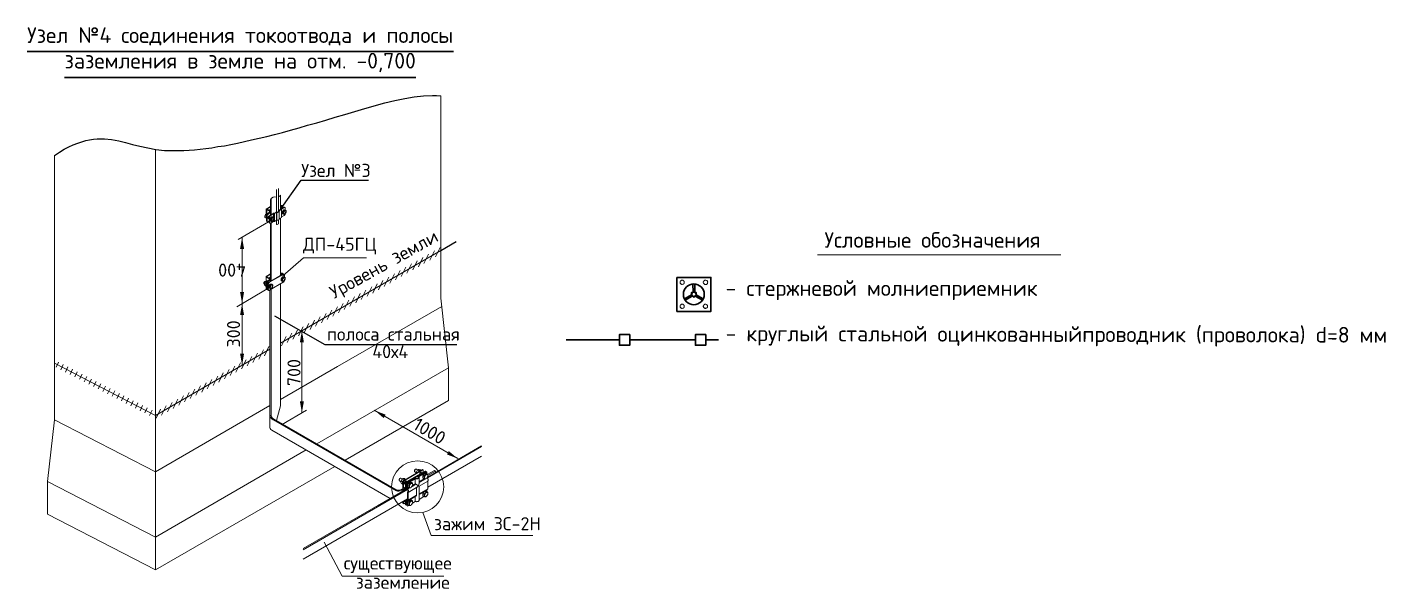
# Model space of a CAD drawing. Header units: millimetres. Extents: x -42533 to 645315, y 3457 to 82611.
# Drawn here: x 619342 to 645315, y 7397 to 18123 of the extents above; entities that cross this region are included whole.
import ezdxf

# ---------------------------------------------------------------- set-up
doc = ezdxf.new("R2010")
doc.units = ezdxf.units.MM
doc.layers.add('PDF _!ЭОМ.Молниезащита', color=7, linetype='Continuous', true_color=0x954a95)
for name, color, linetype in [('PDF _0', 7, 'Continuous'), ('PDF _Аннотации', 7, 'Continuous'), ('PDF _Текст', 7, 'Continuous')]:
    doc.layers.add(name, color=color, linetype=linetype)
doc.styles.add('PDF ISOCPEUR', font='isocpeur.ttf')

msp = doc.modelspace()

# ---------------------------------------------------------------- linework, layer by layer
at = {"layer": 'PDF _!ЭОМ.Молниезащита', "color": 5, "lineweight": 30}
for points in [[(632115.6, 12150.2), (631111.8, 12150.2), (630861.9, 12150.2), (630861.9, 12048.5), (630662.8, 12048.5), (630662.8, 12251.8), (630861.9, 12251.8), (630861.9, 12150.2)], [(632560.3, 12150.2), (632314.6, 12150.2), (632314.6, 12048.5), (632115.6, 12048.5), (632115.6, 12251.8), (632314.6, 12251.8), (632314.6, 12150.2)], [(630662.8, 12150.2), (629663.3, 12150.2), (629646.4, 12150.2)]]:
    msp.add_lwpolyline(points, dxfattribs=at)
at = {"layer": 'PDF _0', "lineweight": 30}
for points in [[(619341.9, 17659.6), (627490.7, 17659.6)], [(620057.7, 17159.8), (626774.9, 17159.8)]]:
    msp.add_lwpolyline(points, dxfattribs=at)
at = {"layer": 'PDF _0', "color": 251, "lineweight": 25, "true_color": 0x545454}
for points in [[(619862.8, 15673.2), (619960.3, 15736.8), (620049.2, 15791.8), (620138.1, 15838.4), (620222.8, 15876.5), (620307.5, 15910.4), (620383.8, 15935.8), (620464.3, 15957), (620536.3, 15973.9), (620612.5, 15982.4), (620680.3, 15990.9), (620820, 15990.9), (620955.6, 15978.2), (621091.1, 15952.8), (621222.4, 15918.9), (621357.9, 15885), (621497.7, 15851.1), (621645.9, 15817.2), (621802.6, 15787.6), (621967.8, 15770.6), (622145.7, 15766.4), (622336.3, 15766.4), (622539.6, 15783.3), (622649.7, 15791.8), (622759.8, 15804.5), (622874.2, 15821.5), (622988.5, 15842.6), (623111.3, 15859.6), (623234.2, 15885), (623365.5, 15910.4), (623496.8, 15940.1), (623632.3, 15969.7), (623776.3, 16003.6), (623920.3, 16037.5), (624068.5, 16075.6), (624221, 16113.7), (624377.7, 16156.1), (624538.7, 16202.6), (624703.8, 16249.2), (624877.5, 16295.8), (625051.1, 16346.6), (625229, 16401.7), (625415.4, 16456.8), (625796.6, 16571.1), (626182, 16677), (626372.6, 16723.6), (626558.9, 16761.7), (626741, 16791.4), (626918.9, 16812.5), (627088.3, 16821), (627168.8, 16816.8), (627249.3, 16812.5)], [(627249.3, 13860.5), (627545.8, 14029.9)]]:
    msp.add_lwpolyline(points, dxfattribs=at)
at = {"layer": 'PDF _0', "color": 251, "lineweight": 18, "true_color": 0x545454}
for points in [[(627249.3, 16812.5), (627249.3, 12949.9), (627397.5, 11615.8), (627397.5, 10993.2), (625419.6, 9853.9)], [(623983.8, 10895.8), (621794.2, 9629.4), (619862.8, 10624.7), (619862.8, 15673.2)], [(625220.6, 9735.3), (621794.2, 7757.4), (621794.2, 15791.8)], [(624000.8, 14529.7), (623992.3, 14538.2), (623992.3, 14826.2), (624013.5, 14855.8), (624043.1, 14877), (624077, 14881.2), (624110.9, 14877)], [(624009.2, 14546.6), (624009.2, 14851.6)], [(624110.9, 14593.2), (624110.9, 15025.2)], [(624149, 14605.9), (624149, 15042.2)], [(624149, 14885.5), (624170.2, 14893.9), (624182.9, 14915.1), (624182.9, 14635.6)], [(623992.3, 14699.1), (623920.3, 14656.7), (623916.1, 14656.7), (623916.1, 14652.5), (623911.8, 14652.5), (623911.8, 14648.3), (623916.1, 14644), (623920.3, 14644), (623988.1, 14601.7), (623988.1, 14597.4)], [(623911.8, 14648.3), (623911.8, 14555.1)], [(623920.3, 14555.1), (623916.1, 14559.3), (623920.3, 14559.3), (623924.5, 14559.3)], [(623920.3, 14559.3), (623920.3, 14644)], [(623992.3, 14610.2), (623928.8, 14648.3), (623924.5, 14648.3), (623924.5, 14652.5), (623928.8, 14652.5), (623992.3, 14690.6)], [(623992.3, 14580.5), (623954.2, 14559.3), (623949.9, 14555.1), (623945.7, 14550.9), (623941.5, 14546.6), (623937.2, 14542.4), (623933, 14538.2), (623933, 14533.9), (623933, 14525.4), (623933, 14521.2), (623924.5, 14525.4), (623924.5, 14529.7), (623924.5, 14538.2), (623924.5, 14542.4), (623928.8, 14546.6), (623933, 14550.9), (623937.2, 14555.1), (623941.5, 14559.3), (623945.7, 14563.6), (623992.3, 14589), (623945.7, 14563.6), (623954.2, 14559.3)], [(623928.8, 14648.3), (623928.8, 14652.5)], [(623988.1, 14601.7), (623988.1, 14597.4), (623937.2, 14567.8)], [(624191.4, 14639.8), (624153.2, 14618.6), (624149, 14618.6), (624149, 14610.2), (624149, 14605.9), (624144.8, 14601.7), (624140.5, 14597.4), (624136.3, 14597.4), (624132.1, 14593.2), (624127.8, 14593.2), (624119.4, 14593.2), (624115.1, 14593.2), (624110.9, 14593.2), (624106.7, 14593.2), (624102.4, 14593.2), (624064.3, 14567.8), (624060.1, 14567.8), (624060.1, 14572), (624055.8, 14572), (624051.6, 14572), (624047.4, 14567.8), (623992.3, 14538.2), (623988.1, 14533.9), (623983.8, 14529.7), (623979.6, 14525.4), (623975.4, 14521.2), (623975.4, 14517), (623971.1, 14508.5), (623971.1, 14504.3), (623971.1, 14500), (623971.1, 14398.4)], [(623992.3, 14639.8), (623988.1, 14639.8), (623983.8, 14635.6), (623979.6, 14631.3), (623975.4, 14627.1), (623971.1, 14622.9)], [(624051.6, 14491.6), (624051.6, 14563.6), (624000.8, 14529.7), (623996.5, 14529.7), (623992.3, 14525.4), (623988.1, 14521.2), (623983.8, 14517), (623983.8, 14508.5), (623979.6, 14504.3), (623979.6, 14500), (623979.6, 14495.8), (623979.6, 14394.2), (623979.6, 14389.9), (623979.6, 14385.7), (623983.8, 14381.4), (623988.1, 14381.4), (623992.3, 14381.4), (623996.5, 14381.4), (624000.8, 14381.4), (624051.6, 14415.3), (624055.8, 14415.3), (624060.1, 14415.3), (624060.1, 14411.1), (624064.3, 14411.1), (624068.5, 14411.1), (624068.5, 14415.3)], [(624051.6, 14563.6), (624055.8, 14563.6), (624060.1, 14563.6), (624060.1, 14559.3), (624064.3, 14559.3), (624068.5, 14559.3), (624068.5, 14563.6)], [(624055.8, 14563.6), (624055.8, 14487.3)], [(624161.7, 14614.4), (624161.7, 14610.2), (624161.7, 14605.9), (624157.5, 14601.7), (624153.2, 14597.4), (624149, 14593.2), (624144.8, 14589), (624136.3, 14589), (624132.1, 14584.7), (624123.6, 14584.7), (624115.1, 14584.7), (624110.9, 14584.7), (624068.5, 14563.6), (624068.5, 14415.3), (624110.9, 14436.5), (624115.1, 14436.5), (624123.6, 14436.5), (624132.1, 14440.7), (624136.3, 14440.7), (624144.8, 14440.7), (624149, 14445), (624157.5, 14449.2), (624157.5, 14453.4), (624161.7, 14457.7), (624161.7, 14461.9), (624161.7, 14610.2)], [(624110.9, 14356), (624110.9, 14436.5), (624110.9, 14584.7)], [(624115.1, 14584.7), (624115.1, 14436.5)], [(624276.1, 14627.1), (624276.1, 14669.4), (624276.1, 14673.7), (624276.1, 14677.9), (624271.8, 14682.2), (624267.6, 14682.2), (624263.4, 14682.2), (624259.1, 14682.2), (624254.9, 14677.9), (624204.1, 14648.3), (624204.1, 14644), (624204.1, 14639.8), (624161.7, 14614.4), (624161.7, 14466.2), (624204.1, 14491.6), (624204.1, 14495.8), (624204.1, 14644)], [(624161.7, 14614.4), (624161.7, 14614.4)], [(624225.2, 14707.6), (624216.8, 14711.8), (624208.3, 14720.3), (624204.1, 14720.3), (624199.8, 14720.3), (624195.6, 14720.3), (624191.4, 14716), (624182.9, 14711.8)], [(624229.5, 14673.7), (624229.5, 14694.9), (624229.5, 14699.1), (624229.5, 14703.3), (624225.2, 14707.6), (624221, 14711.8), (624216.8, 14707.6), (624212.5, 14707.6), (624208.3, 14707.6), (624182.9, 14690.6)], [(624271.8, 14682.2), (624263.4, 14686.4), (624259.1, 14686.4), (624254.9, 14686.4), (624250.7, 14686.4), (624246.4, 14686.4), (624191.4, 14652.5), (624187.1, 14652.5), (624187.1, 14648.3), (624187.1, 14644), (624191.4, 14644), (624191.4, 14639.8), (624191.4, 14644)], [(624187.1, 14648.3), (624187.1, 14639.8)], [(624208.3, 14707.6), (624199.8, 14711.8), (624191.4, 14716)], [(624204.1, 14648.3), (624204.1, 14648.3)], [(624204.1, 14648.3), (624204.1, 14648.3)], [(624204.1, 14639.8), (624204.1, 14491.6)], [(624204.1, 14500), (624254.9, 14529.7), (624259.1, 14533.9), (624263.4, 14538.2), (624267.6, 14542.4), (624271.8, 14546.6), (624276.1, 14550.9), (624276.1, 14559.3), (624276.1, 14563.6)], [(624293, 14622.9), (624271.8, 14631.3), (624246.4, 14635.6), (624216.8, 14597.4), (624216.8, 14563.6), (624233.7, 14550.9)], [(624216.8, 14597.4), (624233.7, 14589), (624238, 14584.7), (624238, 14580.5), (624238, 14572), (624238, 14567.8), (624238, 14563.6), (624238, 14559.3), (624233.7, 14550.9), (624238, 14550.9), (624246.4, 14550.9), (624250.7, 14550.9), (624254.9, 14550.9), (624259.1, 14550.9), (624263.4, 14550.9)], [(624233.7, 14618.6), (624229.5, 14614.4)], [(624254.9, 14677.9), (624246.4, 14686.4)], [(624293, 14584.7), (624293, 14589), (624293, 14597.4), (624293, 14601.7), (624293, 14605.9), (624293, 14610.2), (624293, 14614.4), (624293, 14622.9), (624288.8, 14622.9), (624284.5, 14622.9), (624280.3, 14622.9), (624276.1, 14622.9), (624271.8, 14622.9), (624263.4, 14622.9), (624246.4, 14635.6)], [(624034.7, 14449.2), (623373.9, 14068)], [(623916.1, 14474.6), (623907.6, 14474.6)], [(623916.1, 14529.7), (623916.1, 14432.3), (623916.1, 14428), (623916.1, 14423.8), (623920.3, 14419.6), (623928.8, 14415.3), (623937.2, 14406.9)], [(623916.1, 14432.3), (623924.5, 14428), (623933, 14423.8)], [(623933, 14521.2), (623933, 14423.8), (623933, 14419.6), (623933, 14415.3), (623933, 14411.1), (623937.2, 14411.1), (623937.2, 14406.9), (623941.5, 14406.9), (623945.7, 14406.9), (623949.9, 14406.9), (623954.2, 14411.1), (623971.1, 14419.6)], [(623975.4, 14517), (623971.1, 14517), (623966.9, 14512.7), (623962.7, 14512.7), (623958.4, 14508.5), (623958.4, 14504.3), (623954.2, 14500), (623949.9, 14500), (623949.9, 14495.8), (623949.9, 14487.3), (623945.7, 14483.1), (623945.7, 14478.9), (623949.9, 14474.6), (623949.9, 14470.4), (623954.2, 14470.4), (623958.4, 14470.4)], [(623949.9, 14474.6), (623971.1, 14461.9)], [(623979.6, 14495.8), (623971.1, 14500)], [(623979.6, 14394.2), (623971.1, 14398.4), (623971.1, 14394.2), (623971.1, 14389.9), (623975.4, 14389.9), (623975.4, 14385.7), (623983.8, 14381.4)], [(623975.4, 14517), (623975.4, 14517)], [(623975.4, 14517), (623975.4, 14517)], [(623975.4, 14517), (623975.4, 14517)], [(624060.1, 14487.3), (624043.1, 14500), (624013.5, 14500), (623988.1, 14466.2), (623988.1, 14428), (624005, 14419.6)], [(623988.1, 14466.2), (624005, 14457.7), (624005, 14449.2), (624005, 14445), (624005, 14440.7), (624005, 14436.5), (624005, 14432.3), (624005, 14423.8), (624005, 14419.6), (624009.2, 14419.6), (624013.5, 14415.3), (624017.7, 14415.3), (624021.9, 14415.3), (624026.2, 14415.3), (624030.4, 14415.3)], [(623992.3, 14381.4), (623992.3, 13271.8)], [(624000.8, 14487.3), (624000.8, 14483.1), (623996.5, 14478.9)], [(624009.2, 14389.9), (624009.2, 13280.3)], [(624060.1, 14449.2), (624060.1, 14457.7), (624064.3, 14461.9), (624064.3, 14466.2), (624064.3, 14474.6), (624060.1, 14478.9), (624060.1, 14483.1), (624060.1, 14487.3), (624055.8, 14487.3), (624051.6, 14487.3), (624047.4, 14487.3), (624043.1, 14487.3), (624038.9, 14487.3), (624030.4, 14491.6), (624013.5, 14500)], [(624051.6, 14440.7), (624051.6, 14415.3)], [(624055.8, 14445), (624055.8, 14415.3)], [(624161.7, 14466.2), (624161.7, 14466.2)], [(624182.9, 14478.9), (624182.9, 13763.1)], [(623450.2, 14114.6), (623450.2, 12844), (623450.2, 11666.6)], [(627249.3, 13860.5), (624182.9, 12090.1)], [(627016.3, 13788.5), (626927.4, 13610.6)], [(627126.5, 13852), (627037.5, 13674.1)], [(627236.6, 13915.6), (627147.6, 13737.7)], [(624182.9, 13559.8), (624182.9, 13763.1), (624182.9, 13381.9)], [(625830.4, 13720.7), (624623.4, 13720.7), (624229.5, 13373.4)], [(626580.1, 13538.6), (626491.2, 13360.7)], [(626690.2, 13602.1), (626601.3, 13424.3)], [(626800.3, 13661.4), (626711.4, 13487.8)], [(626906.2, 13725), (626821.5, 13547.1)], [(623882.2, 13263.3), (623877.9, 13259.1), (623873.7, 13259.1), (623873.7, 13254.8), (623869.5, 13254.8), (623869.5, 13250.6), (623865.2, 13246.4), (623865.2, 13242.1), (623865.2, 13237.9), (623865.2, 13233.7)], [(623903.4, 13259.1), (623894.9, 13263.3), (623890.7, 13263.3), (623886.4, 13263.3), (623882.2, 13263.3), (623877.9, 13259.1), (623873.7, 13259.1), (623873.7, 13254.8), (623869.5, 13250.6), (623869.5, 13246.4), (623865.2, 13242.1), (623865.2, 13237.9), (623865.2, 13233.7), (623865.2, 13229.4), (623865.2, 13225.2), (623869.5, 13221), (623877.9, 13216.7)], [(623992.3, 13411.6), (623911.8, 13365), (623907.6, 13365), (623907.6, 13360.7), (623907.6, 13356.5), (623911.8, 13352.3), (623983.8, 13309.9)], [(623907.6, 13360.7), (623907.6, 13263.3)], [(623983.8, 13305.7), (623983.8, 13309.9), (623983.8, 13305.7), (623928.8, 13276), (623937.2, 13271.8), (623933, 13267.5), (623928.8, 13263.3), (623924.5, 13259.1), (623924.5, 13254.8), (623920.3, 13250.6), (623920.3, 13242.1), (623916.1, 13237.9), (623916.1, 13233.7), (623907.6, 13237.9), (623907.6, 13242.1), (623911.8, 13246.4), (623911.8, 13254.8), (623916.1, 13259.1), (623916.1, 13263.3), (623920.3, 13267.5), (623924.5, 13271.8), (623928.8, 13276)], [(623911.8, 13352.3), (623911.8, 13263.3), (623916.1, 13259.1)], [(623920.3, 13263.3), (623916.1, 13263.3), (623911.8, 13263.3)], [(623992.3, 13314.1), (623920.3, 13356.5), (623920.3, 13360.7), (623992.3, 13403.1)], [(623920.3, 13360.7), (623920.3, 13356.5)], [(623949.9, 13212.5), (623954.2, 13216.7), (623954.2, 13221), (623954.2, 13229.4), (623958.4, 13233.7), (623962.7, 13237.9), (623966.9, 13242.1), (623971.1, 13246.4), (623975.4, 13250.6), (623966.9, 13254.8), (623962.7, 13250.6), (623958.4, 13246.4), (623954.2, 13242.1), (623949.9, 13237.9), (623945.7, 13233.7), (623945.7, 13229.4), (623941.5, 13221), (623941.5, 13216.7)], [(623992.3, 13288.7), (623945.7, 13263.3)], [(623949.9, 13110.8), (623954.2, 13106.6), (623954.2, 13102.4), (623954.2, 13098.1), (623958.4, 13098.1), (623962.7, 13093.9), (623966.9, 13093.9), (623971.1, 13098.1), (623975.4, 13098.1), (624238, 13250.6), (624242.2, 13254.8), (624246.4, 13254.8), (624246.4, 13263.3), (624250.7, 13267.5), (624254.9, 13271.8), (624254.9, 13276), (624259.1, 13284.5)], [(624225.2, 13420), (624216.8, 13424.3), (624208.3, 13428.5), (624204.1, 13428.5), (624199.8, 13428.5), (624195.6, 13428.5), (624191.4, 13428.5), (624199.8, 13420), (624182.9, 13411.6), (624199.8, 13420), (624204.1, 13424.3), (624208.3, 13424.3), (624212.5, 13424.3), (624216.8, 13424.3), (624212.5, 13424.3), (624208.3, 13424.3), (624204.1, 13424.3), (624199.8, 13420), (624208.3, 13415.8), (624212.5, 13420), (624216.8, 13420), (624221, 13420), (624225.2, 13420), (624225.2, 13415.8), (624229.5, 13415.8), (624229.5, 13411.6), (624229.5, 13407.3), (623966.9, 13254.8)], [(623992.3, 13352.3), (623988.1, 13348), (623983.8, 13348), (623979.6, 13343.8), (623975.4, 13339.5), (623971.1, 13335.3), (623966.9, 13331.1)], [(623975.4, 13250.6), (624238, 13403.1)], [(623988.1, 13318.4), (623992.3, 13318.4)], [(624191.4, 13428.5), (624182.9, 13420)], [(624208.3, 13415.8), (624182.9, 13403.1)], [(624271.8, 13343.8), (624254.9, 13352.3), (624225.2, 13356.5), (624195.6, 13318.4), (624195.6, 13280.3), (624212.5, 13271.8)], [(624195.6, 13318.4), (624212.5, 13309.9), (624216.8, 13305.7), (624216.8, 13297.2), (624216.8, 13293), (624216.8, 13288.7), (624216.8, 13284.5), (624216.8, 13276), (624212.5, 13271.8), (624221, 13271.8), (624225.2, 13271.8), (624229.5, 13267.5), (624233.7, 13267.5), (624238, 13267.5), (624242.2, 13267.5)], [(624212.5, 13339.5), (624208.3, 13335.3)], [(624271.8, 13305.7), (624271.8, 13309.9), (624271.8, 13318.4), (624276.1, 13322.6), (624271.8, 13326.8), (624271.8, 13331.1), (624271.8, 13335.3), (624271.8, 13343.8), (624267.6, 13343.8), (624263.4, 13343.8), (624259.1, 13343.8), (624254.9, 13343.8), (624250.7, 13343.8), (624242.2, 13343.8), (624225.2, 13356.5)], [(624259.1, 13348), (624259.1, 13390.4), (624259.1, 13394.6), (624254.9, 13398.8), (624254.9, 13403.1), (624250.7, 13403.1), (624246.4, 13403.1), (624242.2, 13403.1), (624238, 13403.1), (624229.5, 13407.3), (624233.7, 13411.6), (624238, 13411.6), (624242.2, 13411.6), (624242.2, 13407.3), (624250.7, 13403.1)], [(626143.9, 13284.5), (626059.2, 13106.6)], [(626254, 13348), (626165, 13170.1)], [(626364.1, 13411.6), (626275.2, 13233.7)], [(626470, 13475.1), (626385.3, 13297.2)], [(624009.2, 13170.1), (623348.5, 12784.7)], [(623907.6, 13178.6), (623903.4, 13178.6)], [(623907.6, 13136.3), (623907.6, 13237.9)], [(623933, 13110.8), (623924.5, 13119.3), (623920.3, 13119.3), (623916.1, 13123.5), (623916.1, 13127.8), (623916.1, 13132), (623907.6, 13136.3), (623907.6, 13132), (623907.6, 13127.8), (623911.8, 13127.8), (623911.8, 13123.5), (623916.1, 13123.5), (623924.5, 13119.3), (623920.3, 13119.3), (623916.1, 13123.5), (623916.1, 13127.8), (623916.1, 13132), (623924.5, 13127.8), (623924.5, 13123.5), (623928.8, 13119.3), (623928.8, 13115.1), (623933, 13110.8), (623937.2, 13110.8), (623941.5, 13110.8)], [(623924.5, 13229.4), (623924.5, 13127.8)], [(623941.5, 13195.5), (623941.5, 13191.3), (623941.5, 13187.1), (623941.5, 13182.8), (623941.5, 13178.6)], [(623941.5, 13115.1), (623941.5, 13110.8), (623945.7, 13110.8), (623945.7, 13106.6), (623945.7, 13102.4), (623949.9, 13102.4), (623958.4, 13098.1)], [(624034.7, 13204), (624017.7, 13216.7), (623988.1, 13216.7), (623962.7, 13182.8), (623962.7, 13144.7), (623979.6, 13136.3)], [(623962.7, 13182.8), (623979.6, 13174.4), (623979.6, 13165.9), (623979.6, 13161.7), (623979.6, 13157.4), (623979.6, 13153.2), (623979.6, 13149), (623979.6, 13140.5), (623979.6, 13136.3), (623983.8, 13132), (623988.1, 13132), (623992.3, 13132), (623996.5, 13132), (624000.8, 13132), (624005, 13132)], [(623975.4, 13204), (623975.4, 13199.8), (623971.1, 13195.5)], [(623983.8, 10493.4), (623983.8, 13106.6)], [(624034.7, 13165.9), (624034.7, 13174.4), (624038.9, 13178.6), (624038.9, 13187.1), (624038.9, 13191.3), (624038.9, 13195.5), (624034.7, 13199.8), (624034.7, 13204), (624030.4, 13204), (624026.2, 13204), (624021.9, 13204), (624017.7, 13208.3), (624013.5, 13208.3), (624005, 13208.3), (623988.1, 13216.7)], [(626393.7, 9290.6), (624060.1, 10637.4), (624034.7, 10658.6), (624013.5, 10679.8), (624005, 10709.4), (624005, 10739), (624005, 13115.1)], [(624106.7, 10612), (624182.9, 10891.5), (624182.9, 13221)], [(625707.6, 13034.6), (625622.9, 12856.7)], [(625817.7, 13098.1), (625728.8, 12920.3)], [(625927.9, 13161.7), (625838.9, 12983.8)], [(626033.7, 13221), (625949, 13043.1)], [(627266.2, 12789), (625275.6, 11641.2), (624182.9, 11010.1)], [(625271.4, 12780.5), (625186.7, 12602.6)], [(625381.5, 12844), (625292.6, 12666.1)], [(625491.6, 12907.5), (625402.7, 12729.7)], [(625601.7, 12971.1), (625512.8, 12793.2)], [(624835.1, 12530.6), (624750.4, 12352.7)], [(624945.3, 12594.1), (624856.3, 12416.2)], [(625055.4, 12657.7), (624966.4, 12479.8)], [(625165.5, 12717), (625076.6, 12543.3)], [(624293, 12217.2), (624204.1, 12039.3)], [(624398.9, 12276.5), (624314.2, 12098.6)], [(624509, 12340), (624420.1, 12162.1)], [(624619.1, 12403.5), (624530.2, 12225.7)], [(624593.7, 12327.3), (624593.7, 10756)], [(624729.3, 12467.1), (624640.3, 12289.2)], [(623983.8, 11975.8), (621794.2, 10709.4), (619862.8, 11704.7)], [(623856.8, 11963.1), (623767.8, 11785.2)], [(623962.7, 12026.6), (623877.9, 11848.7)], [(619943.3, 11725.9), (619896.7, 11628.5)], [(623420.5, 11713.2), (623331.6, 11535.3)], [(623526.4, 11772.5), (623441.7, 11598.8)], [(623636.5, 11836), (623547.6, 11658.1)], [(623746.7, 11899.5), (623657.7, 11721.6)], [(620032.3, 11679.3), (619985.7, 11581.9)], [(620121.2, 11636.9), (620074.6, 11535.3)], [(620210.1, 11590.4), (620163.5, 11488.7)], [(620299.1, 11543.8), (620252.5, 11446.3)], [(620392.3, 11497.2), (620341.4, 11399.8)], [(622984.3, 11459.1), (622895.3, 11281.2)], [(623090.2, 11522.6), (623005.5, 11344.7)], [(623200.3, 11586.1), (623115.6, 11408.2)], [(623310.4, 11649.6), (623221.5, 11471.8)], [(627397.5, 11615.8), (624881.7, 10163)], [(620570.1, 11404), (620519.3, 11306.6)], [(620659.1, 11357.4), (620608.3, 11260)], [(620748, 11310.8), (620697.2, 11213.4)], [(620837, 11268.5), (620786.1, 11166.8)], [(620925.9, 11221.9), (620875.1, 11120.2)], [(621014.9, 11175.3), (620964, 11077.9)], [(622548, 11209.2), (622459.1, 11031.3)], [(622658.2, 11272.7), (622569.2, 11094.8)], [(622764.1, 11332), (622679.3, 11154.1)], [(622874.2, 11395.5), (622785.2, 11217.6)], [(621103.8, 11128.7), (621057.2, 11031.3)], [(621192.7, 11082.1), (621146.1, 10984.7)], [(621281.7, 11035.5), (621235.1, 10938.1)], [(621370.6, 10988.9), (621324, 10891.5)], [(621459.6, 10946.6), (621413, 10844.9)], [(622111.8, 10955), (622022.9, 10777.2)], [(622221.9, 11018.6), (622133, 10840.7)], [(622327.8, 11082.1), (622243.1, 10904.2)], [(622437.9, 11145.6), (622349, 10967.8)], [(621548.5, 10900), (621501.9, 10798.3)], [(621637.4, 10853.4), (621590.9, 10756)], [(621730.6, 10806.8), (621679.8, 10709.4)], [(621891.6, 10828), (621806.9, 10654.3)], [(622001.7, 10891.5), (621912.7, 10713.6)], [(623983.8, 10734.8), (623988.1, 10700.9), (623996.5, 10671.3), (624017.7, 10645.9), (624043.1, 10624.7), (626393.7, 9269.4)], [(624204.1, 10531.5), (624682.7, 10806.8)], [(625974.4, 10806.8), (627575.4, 9883.5)], [(621794.2, 7757.4), (619731.5, 8824.7), (619731.5, 9447.3), (619862.8, 10624.7)], [(624021.9, 10425.6), (626279.4, 9121.1)], [(624678.4, 10048.7), (621794.2, 8384.2), (619731.5, 9447.3)], [(628028.6, 10112.2), (626995.2, 9515)], [(628028.6, 10129.2), (626999.4, 9532)], [(626999.4, 9337.1), (628028.6, 9930.1)], [(626575.9, 9294.8), (626575.9, 9426.1), (626859.6, 9591.3), (626952.8, 9646.3), (626961.3, 9642.1), (626859.6, 9582.8), (626584.3, 9421.9), (626584.3, 9299)], [(626813, 9663.3), (626783.4, 9680.2), (626779.2, 9684.4), (626774.9, 9684.4), (626770.7, 9680.2), (626766.5, 9680.2), (626762.2, 9676), (626758, 9671.7), (626758, 9667.5), (626753.7, 9663.3), (626749.5, 9659), (626749.5, 9654.8), (626749.5, 9646.3), (626745.3, 9642.1), (626749.5, 9637.9), (626749.5, 9633.6), (626753.7, 9629.4), (626783.4, 9612.4)], [(626766.5, 9680.2), (626762.2, 9676), (626758, 9676), (626758, 9671.7), (626753.7, 9667.5), (626749.5, 9663.3), (626749.5, 9659), (626745.3, 9654.8), (626745.3, 9650.6), (626745.3, 9642.1)], [(626982.5, 9629.4), (626825.7, 9536.2), (626830, 9532), (626834.2, 9527.7), (626834.2, 9523.5), (626834.2, 9519.3), (626830, 9510.8), (626825.7, 9506.6), (626821.5, 9502.3), (626813, 9502.3), (626804.6, 9498.1), (626796.1, 9498.1), (626787.6, 9498.1), (626779.2, 9498.1), (626770.7, 9498.1), (626762.2, 9498.1), (626762.2, 9404.9), (626762.2, 9400.7), (626766.5, 9400.7)], [(626787.6, 9629.4), (626804.6, 9616.7)], [(626982.5, 9595.5), (626982.5, 9629.4), (626974, 9633.6), (626817.3, 9540.4), (626817.3, 9536.2), (626817.3, 9532), (626817.3, 9515)], [(626855.4, 9646.3), (626851.2, 9646.3), (626846.9, 9642.1), (626842.7, 9642.1)], [(626889.3, 9620.9), (626885, 9625.2), (626880.8, 9625.2), (626876.6, 9625.2), (626872.3, 9625.2), (626868.1, 9620.9), (626863.9, 9620.9), (626859.6, 9616.7), (626855.4, 9612.4), (626851.2, 9604), (626851.2, 9599.7), (626846.9, 9595.5), (626846.9, 9587), (626846.9, 9582.8)], [(626859.6, 9667.5), (626876.6, 9659), (626855.4, 9667.5)], [(626897.8, 9612.4), (626876.6, 9625.2)], [(626880.8, 9625.2), (626880.8, 9625.2)], [(626910.5, 9671.7), (626910.5, 9620.9)], [(626961.3, 9625.2), (626961.3, 9642.1)], [(627147.6, 9620.9), (627147.6, 9646.3), (627126.5, 9659), (626999.4, 9587)], [(627147.6, 9646.3), (627003.6, 9561.6)], [(626597, 9413.4), (626597, 9316), (626597, 9311.7), (626601.3, 9311.7), (626601.3, 9307.5), (626038, 8981.4)], [(626474.2, 9510.8), (626470, 9506.6), (626465.7, 9506.6), (626461.5, 9502.3), (626461.5, 9498.1), (626457.3, 9493.9), (626457.3, 9489.6), (626453, 9485.4), (626453, 9481.1), (626453, 9472.7)], [(626520.8, 9493.9), (626486.9, 9510.8), (626482.7, 9510.8), (626478.5, 9510.8), (626474.2, 9510.8), (626470, 9506.6), (626465.7, 9502.3), (626461.5, 9498.1), (626457.3, 9493.9), (626457.3, 9489.6), (626453, 9485.4), (626453, 9476.9), (626453, 9472.7), (626453, 9468.4), (626453, 9464.2), (626457.3, 9464.2), (626457.3, 9460), (626491.2, 9443)], [(626491.2, 9409.1), (626516.6, 9396.4), (626516.6, 9413.4), (626516.6, 9438.8), (626516.6, 9443), (626491.2, 9460)], [(626525, 9455.7), (626525, 9311.7)], [(626525, 9426.1), (626525, 9421.9), (626525, 9417.6), (626525, 9413.4)], [(626529.3, 9502.3), (626550.5, 9489.6)], [(626533.5, 9451.5), (626533.5, 9316)], [(626563.2, 9476.9), (626558.9, 9476.9), (626554.7, 9476.9), (626554.7, 9472.7), (626550.5, 9472.7)], [(626597, 9447.3), (626592.8, 9451.5), (626592.8, 9455.7), (626588.6, 9455.7), (626584.3, 9455.7), (626580.1, 9455.7), (626575.9, 9455.7), (626571.6, 9451.5), (626567.4, 9447.3), (626563.2, 9443), (626558.9, 9438.8), (626558.9, 9434.6), (626554.7, 9430.3), (626554.7, 9421.9), (626550.5, 9417.6), (626550.5, 9413.4), (626550.5, 9409.1), (626554.7, 9404.9), (626554.7, 9400.7), (626558.9, 9400.7), (626563.2, 9396.4), (626567.4, 9396.4)], [(626554.7, 9404.9), (626575.9, 9392.2)], [(626554.7, 9400.7), (626558.9, 9400.7)], [(626563.2, 9498.1), (626580.1, 9489.6)], [(626575.9, 9426.1), (626584.3, 9421.9)], [(626605.5, 9443), (626584.3, 9455.7), (626588.6, 9455.7)], [(626762.2, 9498.1), (626605.5, 9409.1), (626597, 9413.4), (626753.7, 9506.6), (626758, 9506.6), (626762.2, 9506.6), (626766.5, 9506.6), (626774.9, 9502.3), (626779.2, 9502.3), (626787.6, 9502.3), (626796.1, 9502.3), (626800.3, 9506.6), (626804.6, 9506.6), (626813, 9510.8), (626817.3, 9510.8), (626817.3, 9515), (626821.5, 9519.3), (626821.5, 9523.5), (626821.5, 9527.7), (626821.5, 9532), (626817.3, 9532)], [(626605.5, 9316), (626605.5, 9409.1)], [(626614, 9388), (626635.2, 9375.3), (626639.4, 9366.8), (626639.4, 9341.4), (626635.2, 9328.7), (626614, 9341.4), (626614, 9388), (626652.1, 9430.3), (626686, 9430.3), (626707.2, 9417.6), (626707.2, 9409.1), (626711.4, 9383.7), (626707.2, 9366.8), (626766.5, 9400.7), (626770.7, 9396.4), (626821.5, 9366.8), (626825.7, 9379.5), (626830, 9388), (626830, 9396.4), (626834.2, 9404.9), (626834.2, 9413.4), (626834.2, 9523.5)], [(626652.1, 9430.3), (626673.3, 9417.6)], [(626770.7, 9396.4), (626698.7, 9354.1)], [(626707.2, 9032.2), (626762.2, 9061.8), (626770.7, 9061.8), (626779.2, 9061.8), (626787.6, 9057.6), (626796.1, 9061.8), (626804.6, 9061.8), (626813, 9066.1), (626821.5, 9066.1), (626825.7, 9070.3), (626830, 9074.6), (626834.2, 9083), (626834.2, 9087.3), (626834.2, 9358.3), (626999.4, 9455.7), (627003.6, 9460), (627007.9, 9464.2), (627007.9, 9468.4), (627007.9, 9476.9), (627007.9, 9485.4), (627007.9, 9489.6), (627003.6, 9498.1), (626999.4, 9506.6), (626995.2, 9515), (626990.9, 9523.5)], [(626707.2, 9375.3), (626762.2, 9404.9)], [(626834.2, 9358.3), (626821.5, 9366.8), (626813, 9358.3), (626808.8, 9349.9), (626800.3, 9341.4), (626791.9, 9337.1), (626783.4, 9332.9), (626783.4, 9184.7)], [(626817.3, 9536.2), (626817.3, 9510.8)], [(626906.2, 9557.4), (626931.6, 9544.7), (626931.6, 9536.2), (626931.6, 9510.8), (626931.6, 9498.1), (626834.2, 9438.8)], [(626834.2, 9447.3), (626923.2, 9498.1)], [(626944.3, 9493.9), (626834.2, 9430.3)], [(626846.9, 9574.3), (626863.9, 9565.9)], [(627003.6, 9536.2), (627003.6, 9553.1), (627003.6, 9578.6), (627003.6, 9587), (626978.2, 9599.7), (626944.3, 9599.7), (626906.2, 9557.4), (626906.2, 9510.8), (626931.6, 9498.1)], [(626944.3, 9599.7), (626965.5, 9587)], [(626999.4, 9455.7), (626999.4, 9307.5)], [(624619.1, 8142.8), (626609.7, 9294.8), (626038, 8964.4)], [(626347.2, 9159.3), (624619.1, 8164)], [(624619.1, 7964.9), (626614, 9116.9)], [(626575.9, 9341.4), (626491.2, 9290.6)], [(626575.9, 9316), (626508.1, 9277.9)], [(626584.3, 9100), (626584.3, 8998.3), (626575.9, 9002.6), (626575.9, 9095.7)], [(626630.9, 9328.7), (626605.5, 9316), (626605.5, 9311.7), (626609.7, 9311.7), (626614, 9303.3), (626618.2, 9294.8), (626622.5, 9290.6), (626626.7, 9282.1), (626630.9, 9273.6), (626630.9, 9265.1), (626630.9, 9256.7), (626630.9, 9248.2), (626626.7, 9244), (626626.7, 9239.7), (626622.5, 9235.5), (626787.6, 9332.9)], [(626614, 9074.6), (626605.5, 9070.3), (626605.5, 9066.1), (626762.2, 9159.3), (626762.2, 9061.8)], [(626639.4, 9328.7), (626609.7, 9311.7)], [(626647.9, 9324.4), (626614, 9303.3)], [(626614, 9248.2), (626614, 9248.2)], [(626614, 9248.2), (626614, 9248.2)], [(626707.2, 9028), (626711.4, 9044.9), (626707.2, 9070.3), (626707.2, 9074.6), (626686, 9087.3), (626652.1, 9091.5), (626614, 9049.1), (626614, 8998.3), (626635.2, 8985.6), (626639.4, 9002.6), (626639.4, 9028), (626635.2, 9036.4), (626614, 9049.1)], [(626622.5, 9235.5), (626622.5, 9087.3)], [(626652.1, 9091.5), (626673.3, 9078.8)], [(626986.7, 9290.6), (626982.5, 9286.3), (626834.2, 9201.6), (626990.9, 9294.8), (626995.2, 9294.8), (626995.2, 9299), (626999.4, 9303.3), (626999.4, 9307.5), (626834.2, 9210.1)], [(627003.6, 9197.4), (627003.6, 9214.3), (627003.6, 9239.7), (627003.6, 9244), (626978.2, 9256.7), (626944.3, 9260.9), (626906.2, 9218.6), (626906.2, 9167.7), (626931.6, 9155), (626931.6, 9172), (626931.6, 9197.4), (626931.6, 9205.9), (626906.2, 9218.6)], [(626944.3, 9260.9), (626965.5, 9248.2)], [(626982.5, 9286.3), (626982.5, 9256.7)], [(626525, 9057.6), (626525, 9032.2), (626542, 9019.5), (626575.9, 9040.7)], [(626533.5, 9061.8), (626533.5, 9028)], [(626550.5, 9074.6), (626550.5, 9070.3), (626554.7, 9066.1), (626554.7, 9061.8), (626558.9, 9061.8), (626558.9, 9057.6), (626563.2, 9057.6), (626567.4, 9057.6)], [(626554.7, 9066.1), (626575.9, 9053.4)], [(626554.7, 9061.8), (626558.9, 9061.8)], [(626605.5, 8985.6), (626605.5, 9066.1)], [(626906.2, 8854.3), (627067.2, 8418.1), (629011.2, 8418.1)], [(625021.5, 8291), (625364.6, 7638.8), (627308.6, 7638.8)]]:
    msp.add_lwpolyline(points, dxfattribs=at)
at = {"layer": 'PDF _0', "lineweight": 25}
for points in [[(624166, 14614.4), (624576.8, 15203.1), (625864.3, 15203.1)], [(624072.8, 12611.1), (625034.2, 12064.7), (627554.2, 12064.7)]]:
    msp.add_lwpolyline(points, dxfattribs=at)
at = {"layer": 'PDF _0', "color": 251, "lineweight": 18, "true_color": 0x545454}
for points in [[(623945.7, 14563.6), (623937.2, 14567.8), (623933, 14563.6), (623928.8, 14563.6), (623924.5, 14559.3), (623920.3, 14550.9), (623916.1, 14546.6), (623916.1, 14542.4), (623916.1, 14538.2), (623916.1, 14529.7), (623924.5, 14525.4), (623924.5, 14529.7), (623924.5, 14538.2), (623924.5, 14542.4), (623928.8, 14546.6), (623933, 14550.9), (623937.2, 14555.1), (623941.5, 14559.3)], [(624199.8, 14711.8), (624182.9, 14703.3)], [(624199.8, 14711.8), (624204.1, 14711.8), (624208.3, 14716), (624212.5, 14716), (624216.8, 14711.8), (624212.5, 14716), (624208.3, 14716), (624204.1, 14711.8)], [(624284.5, 14614.4), (624280.3, 14618.6), (624276.1, 14618.6), (624271.8, 14614.4), (624267.6, 14614.4), (624263.4, 14610.2), (624259.1, 14605.9), (624254.9, 14601.7), (624250.7, 14597.4), (624246.4, 14589), (624246.4, 14584.7), (624242.2, 14576.3), (624242.2, 14572), (624242.2, 14567.8), (624242.2, 14563.6), (624246.4, 14559.3), (624246.4, 14555.1), (624250.7, 14555.1), (624254.9, 14550.9), (624259.1, 14550.9), (624263.4, 14555.1), (624267.6, 14555.1), (624271.8, 14559.3), (624276.1, 14563.6), (624280.3, 14572), (624284.5, 14576.3), (624288.8, 14580.5), (624288.8, 14589), (624293, 14593.2), (624293, 14601.7), (624293, 14605.9), (624288.8, 14610.2), (624288.8, 14614.4)], [(623907.6, 14512.7), (623886.4, 14521.2), (623886.4, 14517), (623886.4, 14512.7), (623886.4, 14508.5), (623886.4, 14504.3), (623886.4, 14500), (623886.4, 14491.6), (623886.4, 14487.3), (623907.6, 14474.6), (623907.6, 14478.9), (623911.8, 14487.3), (623911.8, 14491.6), (623911.8, 14495.8), (623911.8, 14500), (623907.6, 14504.3)], [(623924.5, 14525.4), (623924.5, 14428)], [(623928.8, 14415.3), (623924.5, 14419.6), (623924.5, 14423.8), (623924.5, 14428), (623924.5, 14423.8), (623924.5, 14419.6)], [(624055.8, 14483.1), (624051.6, 14483.1), (624047.4, 14483.1), (624043.1, 14483.1), (624038.9, 14478.9), (624030.4, 14478.9), (624026.2, 14474.6), (624021.9, 14470.4), (624017.7, 14461.9), (624017.7, 14457.7), (624013.5, 14449.2), (624013.5, 14445), (624009.2, 14440.7), (624009.2, 14432.3), (624013.5, 14428), (624013.5, 14423.8), (624017.7, 14419.6), (624021.9, 14419.6), (624026.2, 14419.6), (624030.4, 14419.6), (624034.7, 14419.6), (624038.9, 14423.8), (624043.1, 14428), (624047.4, 14432.3), (624051.6, 14436.5), (624055.8, 14440.7), (624055.8, 14449.2), (624060.1, 14453.4), (624060.1, 14461.9), (624060.1, 14466.2), (624060.1, 14470.4), (624060.1, 14474.6), (624055.8, 14478.9)], [(623937.2, 13271.8), (623933, 13267.5), (623928.8, 13263.3), (623924.5, 13259.1), (623924.5, 13254.8), (623920.3, 13250.6), (623920.3, 13242.1), (623916.1, 13237.9), (623916.1, 13233.7), (623924.5, 13229.4), (623924.5, 13233.7), (623928.8, 13237.9), (623928.8, 13242.1), (623933, 13250.6), (623937.2, 13254.8), (623937.2, 13259.1), (623941.5, 13263.3), (623945.7, 13263.3), (623937.2, 13271.8), (623992.3, 13301.4)], [(624263.4, 13335.3), (624259.1, 13339.5), (624250.7, 13335.3), (624246.4, 13335.3), (624242.2, 13331.1), (624238, 13326.8), (624233.7, 13322.6), (624229.5, 13318.4), (624225.2, 13309.9), (624225.2, 13305.7), (624221, 13297.2), (624221, 13293), (624221, 13284.5), (624221, 13280.3), (624225.2, 13276), (624229.5, 13276), (624229.5, 13271.8), (624233.7, 13271.8), (624238, 13271.8), (624242.2, 13271.8), (624250.7, 13276), (624254.9, 13280.3), (624259.1, 13284.5), (624263.4, 13288.7), (624267.6, 13297.2), (624267.6, 13301.4), (624271.8, 13309.9), (624271.8, 13314.1), (624271.8, 13318.4), (624271.8, 13326.8), (624271.8, 13331.1), (624267.6, 13335.3)], [(623903.4, 13216.7), (623882.2, 13229.4), (623882.2, 13225.2), (623877.9, 13221), (623877.9, 13216.7), (623877.9, 13212.5), (623877.9, 13204), (623882.2, 13199.8), (623882.2, 13191.3), (623903.4, 13178.6), (623903.4, 13187.1), (623903.4, 13191.3), (623903.4, 13195.5), (623903.4, 13199.8), (623903.4, 13208.3), (623903.4, 13212.5)], [(623916.1, 13233.7), (623916.1, 13132)], [(623941.5, 13115.1), (623949.9, 13110.8), (623949.9, 13212.5), (623941.5, 13216.7)], [(624030.4, 13199.8), (624026.2, 13199.8), (624021.9, 13199.8), (624017.7, 13199.8), (624013.5, 13199.8), (624005, 13195.5), (624000.8, 13191.3), (623996.5, 13187.1), (623992.3, 13178.6), (623992.3, 13174.4), (623988.1, 13165.9), (623988.1, 13161.7), (623983.8, 13157.4), (623983.8, 13149), (623988.1, 13144.7), (623988.1, 13140.5), (623992.3, 13136.3), (623996.5, 13136.3), (624000.8, 13136.3), (624005, 13136.3), (624009.2, 13136.3), (624013.5, 13140.5), (624017.7, 13144.7), (624021.9, 13149), (624026.2, 13153.2), (624030.4, 13157.4), (624034.7, 13165.9), (624034.7, 13170.1), (624034.7, 13178.6), (624034.7, 13182.8), (624034.7, 13187.1), (624034.7, 13191.3), (624030.4, 13195.5)], [(620430.4, 11353.2), (620481.2, 11450.6)], [(626902, 9676), (626910.5, 9671.7), (626859.6, 9642.1), (626533.5, 9451.5), (626525, 9455.7), (626859.6, 9650.6)], [(626698.7, 9409.1), (626694.5, 9409.1), (626690.2, 9409.1), (626686, 9409.1), (626677.5, 9404.9), (626673.3, 9400.7), (626664.8, 9396.4), (626660.6, 9392.2), (626656.3, 9383.7), (626652.1, 9375.3), (626647.9, 9366.8), (626647.9, 9358.3), (626643.6, 9354.1), (626643.6, 9345.6), (626647.9, 9341.4), (626647.9, 9332.9), (626652.1, 9328.7), (626656.3, 9328.7), (626660.6, 9328.7), (626669, 9328.7), (626673.3, 9328.7), (626677.5, 9332.9), (626686, 9337.1), (626690.2, 9341.4), (626694.5, 9349.9), (626702.9, 9358.3), (626702.9, 9366.8), (626707.2, 9371), (626707.2, 9379.5), (626711.4, 9388), (626707.2, 9396.4), (626707.2, 9400.7), (626702.9, 9404.9)], [(626995.2, 9578.6), (626990.9, 9578.6), (626982.5, 9578.6), (626978.2, 9578.6), (626974, 9574.3), (626965.5, 9570.1), (626961.3, 9565.9), (626952.8, 9561.6), (626948.6, 9553.1), (626944.3, 9544.7), (626944.3, 9536.2), (626940.1, 9527.7), (626940.1, 9523.5), (626940.1, 9515), (626940.1, 9510.8), (626944.3, 9502.3), (626948.6, 9498.1), (626952.8, 9498.1), (626957, 9498.1), (626961.3, 9498.1), (626965.5, 9498.1), (626974, 9502.3), (626978.2, 9506.6), (626986.7, 9510.8), (626990.9, 9519.3), (626995.2, 9527.7), (626999.4, 9536.2), (626999.4, 9540.4), (627003.6, 9548.9), (627003.6, 9557.4), (627003.6, 9565.9), (626999.4, 9570.1), (626999.4, 9574.3)], [(626614, 9074.6), (626618.2, 9078.8), (626618.2, 9083), (626622.5, 9087.3), (626783.4, 9184.7), (626783.4, 9180.4), (626783.4, 9176.2), (626783.4, 9172), (626779.2, 9172), (626774.9, 9167.7)], [(626995.2, 9239.7), (626990.9, 9239.7), (626982.5, 9239.7), (626978.2, 9239.7), (626974, 9235.5), (626965.5, 9231.3), (626961.3, 9227), (626952.8, 9218.6), (626948.6, 9214.3), (626944.3, 9205.9), (626944.3, 9197.4), (626940.1, 9188.9), (626940.1, 9184.7), (626940.1, 9176.2), (626940.1, 9167.7), (626944.3, 9163.5), (626948.6, 9159.3), (626952.8, 9159.3), (626957, 9155), (626961.3, 9159.3), (626965.5, 9159.3), (626974, 9163.5), (626978.2, 9167.7), (626986.7, 9172), (626990.9, 9180.4), (626995.2, 9188.9), (626999.4, 9193.1), (626999.4, 9201.6), (627003.6, 9210.1), (627003.6, 9218.6), (627003.6, 9222.8), (626999.4, 9231.3), (626999.4, 9235.5)], [(626698.7, 9066.1), (626694.5, 9070.3), (626690.2, 9070.3), (626686, 9070.3), (626677.5, 9066.1), (626673.3, 9061.8), (626664.8, 9057.6), (626660.6, 9049.1), (626656.3, 9044.9), (626652.1, 9036.4), (626647.9, 9028), (626647.9, 9019.5), (626643.6, 9011), (626643.6, 9006.8), (626647.9, 8998.3), (626647.9, 8994.1), (626652.1, 8989.8), (626656.3, 8989.8), (626660.6, 8985.6), (626669, 8985.6), (626673.3, 8989.8), (626677.5, 8994.1), (626686, 8998.3), (626690.2, 9002.6), (626694.5, 9011), (626702.9, 9019.5), (626702.9, 9023.7), (626707.2, 9032.2), (626707.2, 9040.7), (626711.4, 9049.1), (626707.2, 9053.4), (626707.2, 9061.8), (626702.9, 9066.1)]]:
    msp.add_lwpolyline(points, close=True, dxfattribs=at)
for points in [[(624109.9, 14357.4, 0.4119123), (624149, 14381.4), (624149, 14445)], [(626821.5, 9671.7), (626842.7, 9659, 0.0616997), (626867.7, 9655.2, -0.0214325), (626859.2, 9655.8)], [(626528, 9461.6, 0.0774285), (626547, 9489.3, 0.0616997), (626571.2, 9485.8)], [(626671.8, 8986.4, -0.092009), (626635.2, 8989.8), (626614, 8977.1), (626605.5, 8985.6), (626597, 8989.8), (626597, 9074.6), (626597, 9078.8), (626601.3, 9078.8), (626609.7, 9087.3), (626614, 9091.5), (626614, 9244), (626614, 9248.2), (626618.2, 9248.2), (626622.5, 9252.4), (626622.5, 9256.7), (626622.5, 9260.9), (626622.5, 9269.4), (626622.5, 9273.6), (626618.2, 9282.1), (626618.2, 9286.3), (626614, 9290.6), (626609.7, 9299), (626601.3, 9307.5)], [(626964, 9155.8, -0.092009), (626927.4, 9159.3), (626834.2, 9104.2)]]:
    msp.add_lwpolyline(points, format="xyb", dxfattribs=at)
at = {"layer": 'PDF _0', "color": 5, "lineweight": 35}
for points in [[(631764, 13344.5), (632412, 13344.5), (632412, 12696.5), (631764, 12696.5)], [(632132.5, 13022.7), (632132.5, 13031.1), (632128.3, 13039.6), (632124, 13043.8), (632119.8, 13052.3), (632111.3, 13056.5), (632107.1, 13060.8), (632098.6, 13065), (632090.2, 13065), (632081.7, 13065), (632073.2, 13065), (632064.7, 13060.8), (632056.3, 13056.5), (632052, 13048.1), (632047.8, 13043.8), (632043.6, 13035.4), (632043.6, 13026.9), (632043.6, 13018.4), (632043.6, 13010), (632047.8, 13001.5), (632052, 12993), (632056.3, 12988.8), (632064.7, 12984.5), (632073.2, 12980.3), (632081.7, 12976.1), (632090.2, 12976.1), (632098.6, 12980.3), (632107.1, 12980.3), (632111.3, 12984.5), (632119.8, 12993), (632124, 12997.2), (632128.3, 13005.7), (632132.5, 13014.2)], [(632128.3, 13022.7), (632128.3, 13031.1), (632124, 13035.4), (632119.8, 13043.8), (632115.6, 13048.1), (632111.3, 13052.3), (632102.9, 13056.5), (632094.4, 13060.8), (632090.2, 13060.8), (632081.7, 13060.8), (632073.2, 13060.8), (632069, 13056.5), (632060.5, 13052.3), (632056.3, 13048.1), (632052, 13039.6), (632047.8, 13031.1), (632047.8, 13026.9), (632047.8, 13018.4), (632047.8, 13010), (632052, 13001.5), (632056.3, 12997.2), (632060.5, 12993), (632069, 12988.8), (632073.2, 12984.5), (632081.7, 12980.3), (632090.2, 12980.3), (632094.4, 12984.5), (632102.9, 12984.5), (632111.3, 12988.8), (632115.6, 12993), (632119.8, 13001.5), (632124, 13005.7), (632128.3, 13014.2)]]:
    msp.add_lwpolyline(points, close=True, dxfattribs=at)
at = {"layer": 'PDF _0', "color": 5, "lineweight": 5}
for points in [[(631903.8, 13251.4), (631903.8, 13259.8), (631899.6, 13264.1), (631899.6, 13272.5), (631891.1, 13276.8), (631886.9, 13281), (631882.6, 13285.3), (631874.2, 13289.5), (631865.7, 13289.5), (631857.2, 13289.5), (631853, 13289.5), (631844.5, 13285.3), (631836, 13281), (631831.8, 13276.8), (631827.6, 13268.3), (631827.6, 13259.8), (631823.3, 13255.6), (631823.3, 13247.1), (631827.6, 13238.7), (631827.6, 13230.2), (631831.8, 13226), (631836, 13221.7), (631844.5, 13217.5), (631853, 13213.3), (631857.2, 13209), (631865.7, 13209), (631874.2, 13213.3), (631882.6, 13213.3), (631886.9, 13217.5), (631891.1, 13221.7), (631899.6, 13230.2), (631899.6, 13234.4), (631903.8, 13242.9)], [(632351.2, 13252), (632350.7, 13260), (632349.4, 13266.7), (632344.7, 13274.2), (632340.1, 13279.3), (632333.8, 13284.1), (632327.5, 13286.9), (632318.9, 13289.5), (632310.5, 13290.5), (632304.8, 13290.2), (632297.7, 13289.5), (632289.3, 13286.4), (632282.5, 13282.1), (632276.5, 13276.8), (632272.3, 13268.3), (632269.6, 13262.4), (632268, 13255.6), (632268, 13247.1), (632269, 13237.6), (632272.3, 13230.2), (632276.5, 13226), (632282.7, 13220.3), (632290.7, 13215.7), (632298.7, 13211.6), (632306.2, 13209), (632310.4, 13209), (632319.5, 13210.2), (632329.5, 13211.8), (632337.8, 13216.6), (632342.6, 13221), (632346.1, 13227.2), (632348.5, 13234.4), (632350.6, 13243.3)], [(631903.8, 12794), (631903.8, 12802.4), (631899.6, 12806.7), (631899.6, 12815.1), (631891.1, 12819.4), (631886.9, 12823.6), (631882.6, 12827.8), (631874.2, 12832.1), (631865.7, 12832.1), (631857.2, 12832.1), (631853, 12832.1), (631844.5, 12827.8), (631836, 12823.6), (631831.8, 12819.4), (631827.6, 12810.9), (631827.6, 12802.4), (631823.3, 12798.2), (631823.3, 12789.7), (631827.6, 12781.2), (631827.6, 12772.8), (631831.8, 12768.5), (631836, 12764.3), (631844.5, 12760.1), (631853, 12755.8), (631857.2, 12751.6), (631865.7, 12751.6), (631874.2, 12755.8), (631882.6, 12755.8), (631886.9, 12760.1), (631891.1, 12764.3), (631899.6, 12772.8), (631899.6, 12777), (631903.8, 12785.5)], [(632348.5, 12794), (632348.5, 12802.4), (632348.5, 12806.7), (632344.3, 12815.1), (632340, 12819.4), (632331.6, 12823.6), (632327.3, 12827.8), (632318.9, 12832.1), (632310.4, 12832.1), (632306.2, 12832.1), (632297.7, 12832.1), (632289.2, 12827.8), (632285, 12823.6), (632276.5, 12819.4), (632272.3, 12810.9), (632272.3, 12802.4), (632268, 12798.2), (632268, 12789.7), (632272.3, 12781.2), (632272.3, 12772.8), (632276.5, 12768.5), (632285, 12764.3), (632289.2, 12760.1), (632297.7, 12755.8), (632306.2, 12751.6), (632310.4, 12751.6), (632318.9, 12755.8), (632327.3, 12755.8), (632331.6, 12760.1), (632340, 12764.3), (632344.3, 12772.8), (632348.5, 12777), (632348.5, 12785.5)]]:
    msp.add_lwpolyline(points, close=True, dxfattribs=at)
at = {"layer": 'PDF _0', "color": 5, "lineweight": 35}
for points in [[(631921.4, 12908.8), (632056.3, 12984.5), (632039.3, 13014.2), (631907.1, 12933.3)], [(632043.6, 13039.6), (632047.8, 13039.6), (632047.8, 13043.8), (632043.6, 13039.6), (632043.6, 13035.4), (632039.3, 13039.6), (632039.3, 13043.8), (632039.3, 13048.1), (632043.6, 13048.1), (632039.3, 13043.8), (632047.8, 13039.6)], [(632039.3, 13043.8), (632039.3, 13039.6)], [(632052, 13052.3), (632052, 13048.1), (632047.8, 13043.8), (632052, 13052.3), (632047.8, 13056.5), (632043.6, 13056.5), (632043.6, 13048.1), (632043.6, 13052.3), (632052, 13048.1)], [(632047.8, 13056.5), (632043.6, 13056.5), (632043.6, 13052.3)], [(632069, 13219.5), (632073.2, 13065), (632102.9, 13065), (632102.7, 13219.5)], [(632265.4, 12935), (632132.5, 13014.2), (632114.4, 12987.7), (632250.3, 12908.8)], [(632119.8, 13052.3), (632124, 13052.3), (632124, 13048.1), (632119.8, 13052.3), (632119.8, 13056.5), (632124, 13056.5), (632128.3, 13056.5), (632132.5, 13052.3), (632128.3, 13052.3), (632124, 13052.3)], [(632128.3, 13052.3), (632128.3, 13056.5), (632124, 13056.5)], [(632128.3, 13039.6), (632128.3, 13043.8), (632124, 13043.8), (632124, 13048.1), (632128.3, 13039.6), (632136.7, 13043.8)], [(632128.3, 13043.8), (632132.5, 13048.1), (632132.5, 13052.3), (632136.7, 13043.8), (632132.5, 13043.8), (632132.5, 13048.1)], [(632077.5, 12976.1), (632081.7, 12976.1), (632085.9, 12976.1), (632081.7, 12976.1), (632077.5, 12976.1), (632077.5, 12971.8), (632081.7, 12967.6), (632085.9, 12967.6), (632081.7, 12971.8), (632081.7, 12976.1)], [(632077.5, 12967.6), (632081.7, 12967.6), (632081.7, 12971.8)], [(632094.4, 12976.1), (632090.2, 12976.1), (632085.9, 12976.1), (632094.4, 12976.1), (632094.4, 12971.8), (632094.4, 12967.6)], [(632090.2, 12971.8), (632094.4, 12967.6), (632085.9, 12967.6), (632090.2, 12967.6), (632090.2, 12971.8), (632090.2, 12976.1)]]:
    msp.add_lwpolyline(points, dxfattribs=at)
at = {"layer": 'PDF _0', "lineweight": 25}
for points in [[(632047.8, 13043.8), (632052, 13052.3), (632047.8, 13056.5), (632043.6, 13056.5), (632043.6, 13048.1), (632039.3, 13043.8), (632039.3, 13039.6), (632043.6, 13035.4), (632043.6, 13039.6)], [(632136.7, 13043.8), (632132.5, 13052.3), (632128.3, 13056.5), (632124, 13056.5), (632119.8, 13056.5), (632119.8, 13052.3), (632124, 13048.1), (632128.3, 13039.6)], [(632094.4, 12971.8), (632094.4, 12976.1), (632085.9, 12976.1), (632081.7, 12976.1), (632077.5, 12976.1), (632077.5, 12971.8), (632081.7, 12967.6), (632085.9, 12967.6), (632094.4, 12967.6)]]:
    msp.add_lwpolyline(points, close=True, dxfattribs=at)
at = {"layer": 'PDF _0', "color": 7, "lineweight": 0, "true_color": 0xffffff}
for points in [[(632043.6, 13039.6), (632039.3, 13039.6), (632043.6, 13039.6)], [(632047.8, 13056.5), (632052, 13052.3), (632043.6, 13048.1)], [(632119.8, 13056.5), (632124, 13056.5)], [(632132.5, 13052.3), (632119.8, 13052.3)], [(632136.7, 13043.8), (632128.3, 13039.6), (632136.7, 13043.8)], [(632077.5, 12976.1), (632094.4, 12976.1), (632081.7, 12976.1)], [(632094.4, 12967.6), (632077.5, 12971.8)], [(632081.7, 12967.6), (632094.4, 12967.6), (632077.5, 12967.6)], [(632085.9, 12976.1), (632094.4, 12976.1)]]:
    msp.add_lwpolyline(points, dxfattribs=at)
at = {"layer": 'PDF _0', "color": 5, "lineweight": 35}
msp.add_circle((632085.9, 13021.1), 199.1, dxfattribs=at)
at = {"layer": 'PDF _0', "color": 251, "lineweight": 18, "true_color": 0x545454}
msp.add_circle((626806.4, 9343.9), 497.7, dxfattribs=at)
for centre, radius, start, end in [((623968.6, 14490), 86.8, 126.71081, 155.69825), ((624180.4, 14663.7), 86.8, 306.74919, 335.66537), ((624205.8, 14625.6), 86.8, 306.71081, 335.69825), ((623850, 14583.2), 86.8, 307.63355, 312.91253), ((623947.4, 14528.2), 86.8, 306.74919, 335.66537), ((623977.1, 14490), 86.8, 306.71081, 335.69825), ((623960.1, 13194), 91.1, 126.71072, 155.69829), ((624159.2, 13384.6), 91.1, 306.74923, 335.66529), ((624184.6, 13346.4), 91.1, 306.71072, 335.69829), ((623845.8, 13291.4), 91.1, 307.63387, 312.91286), ((623922, 13249), 91.1, 306.74923, 335.66529), ((623951.7, 13206.7), 91.1, 306.71072, 335.69829), ((624057.5, 10495.9), 78.4, 179.99998, 240.00185), ((626874.2, 9606.5), 95.3, 165.28374, 178.85202), ((626886.9, 9585.3), 112.2, 126.61195, 155.80257), ((626827.6, 9576.8), 99.5, 74.38303, 95.41073), ((626738.6, 9712.4), 112.2, 316.62598, 334.33594), ((626581.9, 9437.1), 95.3, 165.28377, 194.71623), ((626594.6, 9415.9), 112.2, 126.61195, 155.80257), ((626437.9, 9530.2), 112.2, 311.20431, 317.92773), ((626535.3, 9500.6), 103.8, 257.83264, 263.13352), ((626535.3, 9407.4), 99.5, 74.38303, 95.41073), ((626565, 9466.7), 112.2, 306.68885, 335.72023), ((626696.3, 9521.8), 103.8, 254.93226, 274.85597), ((626603.1, 9415.9), 112.2, 306.61195, 335.80257), ((626954.6, 9593.8), 99.5, 254.38303, 275.41073), ((626861.5, 9636.1), 112.2, 306.68885, 335.72023), ((626988.5, 9691.2), 103.8, 254.93226, 274.85597), ((626895.3, 9585.3), 112.2, 306.61195, 335.80257), ((626437.9, 9377.8), 99.5, 239.41405, 300.4596), ((626442.1, 9382), 120.7, 244.69298, 301.52529), ((626662.4, 9424.4), 99.5, 254.38303, 275.41073), ((626861.5, 9297.3), 112.2, 306.68885, 335.72023), ((626988.5, 9352.3), 103.8, 254.93226, 274.85597), ((626895.3, 9246.5), 112.2, 306.61195, 335.80257), ((626565, 9127.9), 112.2, 306.68885, 335.72023), ((626696.3, 9182.9), 103.8, 254.93226, 274.85597), ((626603.1, 9077), 112.2, 306.61195, 335.80257)]:
    msp.add_arc(centre, radius, start, end, dxfattribs=at)
at = {"layer": 'PDF _0', "color": 251, "true_color": 0x545454, "transparency": 33554559}
for points in [[(623412.1, 13890.1), (623488.3, 13890.1), (623450.2, 14110.4)], [(623412.1, 13064.3), (623488.3, 13064.3), (623450.2, 12844)], [(623412.1, 12623.8), (623488.3, 12623.8), (623450.2, 12844)], [(624555.6, 12107.1), (624631.8, 12107.1), (624593.7, 12327.3)], [(623412.1, 11886.8), (623488.3, 11886.8), (623450.2, 11666.6)], [(624555.6, 10976.2), (624631.8, 10976.2), (624593.7, 10760.2)], [(626156.6, 10658.6), (626194.7, 10722.1), (625987.2, 10802.6)], [(627367.9, 9964), (627401.8, 10027.5), (627575.4, 9883.5)]]:
    msp.add_solid(points, dxfattribs=at)
at = {"layer": 'PDF _0', "color": 7, "true_color": 0xffffff, "transparency": 33554559}
for points in [[(632043.6, 13048.1), (632047.8, 13043.8), (632039.3, 13043.8)], [(632047.8, 13043.8), (632039.3, 13043.8), (632043.6, 13039.6)], [(632043.6, 13056.5), (632043.6, 13048.1), (632052, 13052.3)], [(632052, 13052.3), (632043.6, 13048.1), (632047.8, 13043.8)], [(632128.3, 13056.5), (632119.8, 13056.5), (632132.5, 13052.3)], [(632124, 13048.1), (632132.5, 13052.3), (632119.8, 13052.3)], [(632136.7, 13043.8), (632124, 13048.1), (632132.5, 13052.3)], [(632128.3, 13039.6), (632136.7, 13043.8), (632124, 13048.1)], [(632077.5, 12971.8), (632094.4, 12971.8), (632077.5, 12976.1)], [(632094.4, 12971.8), (632077.5, 12976.1), (632094.4, 12976.1)]]:
    msp.add_solid(points, dxfattribs=at)
at = {"layer": 'PDF _Аннотации', "lineweight": 20}
msp.add_lwpolyline([(634453.5, 13776.6), (639103.9, 13776.6)], dxfattribs=at)

# ---------------------------------------------------------------- texts
at = {"layer": 'PDF _Текст', "color": 7, "attachment_point": 4, "style": 'PDF ISOCPEUR'}
for s, insert, char_height in [('Узел №4 соединения токоотвода и полосы', (619341.3, 17948.2), 300.035), ('заземления в земле на отм. -0,700', (620057.1, 17448.4), 300.035), ('Узел №3', (624580.6, 15387.8), 250.03), ('ДП-45ГЦ', (624614.5, 13943.5), 250.03), ('Условные обозначения', (634585.5, 14060.1), 296.906), ('- стержневой молниеприемник', (632694.5, 13100.4), 300.057), ('полоса стальная', (625072, 12262), 250.028), ('40х4', (625940.2, 11927.4), 250.03), ('зажим ЗС-2Н', (627121.9, 8640.6), 250.028), ('существующее', (625393.9, 7857.1), 250.028), ('заземление', (625626.8, 7522.5), 250.03)]:
    msp.add_mtext(s, dxfattribs=dict(at, insert=insert, char_height=char_height))
for s, insert, char_height, rotation in [('Уровень земли', (625170.2, 13011.3), 250.027, 29.12468), ('400', (623524.4, 13483.8), 250.03, 180), ('300', (623286.8, 12005.9), 250.03, 90), ('- круглый стальной оцинкованныйпроводник (проволока) d=8 мм', (632694.5, 12236.3), 300.057, 359.86513), ('700', (624443.1, 11268.9), 250.03, 90), ('1000', (626759.2, 10570.2), 250.03, 329.74358)]:
    msp.add_mtext(s, dxfattribs=dict(at, insert=insert, char_height=char_height, rotation=rotation))

doc.saveas('drawing.dxf')
